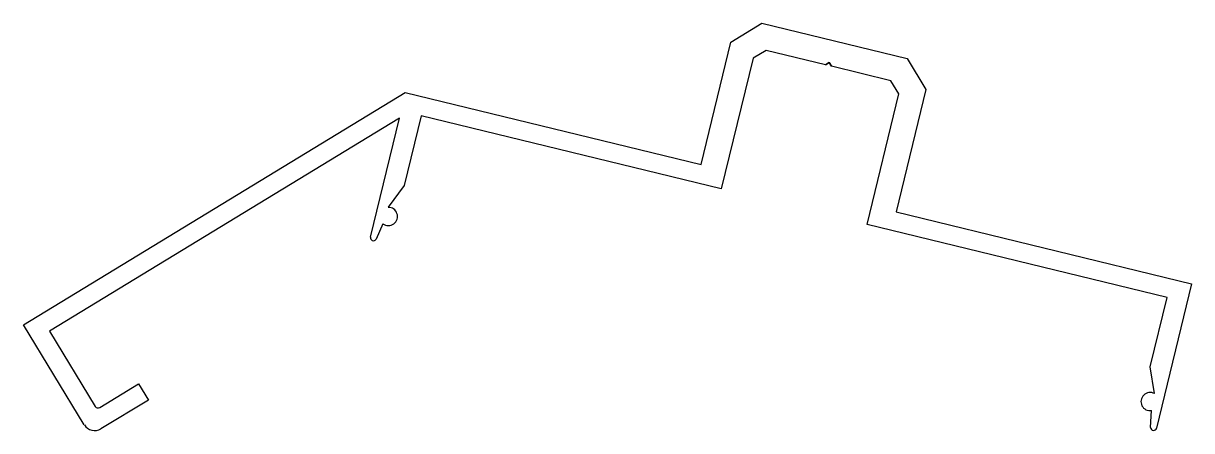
# Model space of a CAD drawing. Extents: x 4 to 151, y 3 to 54.
import ezdxf

# ---------------------------------------------------------------- set-up
doc = ezdxf.new("R2010")
doc.units = 0
doc.layers.get('0').update_dxf_attribs({"linetype": 'CONTINUOUS'})

msp = doc.modelspace()

# ---------------------------------------------------------------- linework, layer by layer
for p, q in [((92.73, 51.78), (96.62, 54.15)), ((96.62, 54.15), (114.85, 49.71)), ((88.99, 36.4), (92.73, 51.78)), ((97.14, 50.75), (95.51, 49.75)), ((104.62, 48.93), (97.14, 50.75)), ((95.51, 49.75), (91.51, 33.33)), ((105.08, 49.21), (104.62, 48.93)), ((104.62, 48.93), (105.08, 49.21)), ((105.36, 48.75), (105.08, 49.21)), ((105.08, 49.21), (105.36, 48.75)), ((112.83, 46.93), (105.36, 48.75)), ((114.85, 49.71), (117.22, 45.82)), ((113.82, 45.3), (112.83, 46.93)), ((117.22, 45.82), (113.48, 30.44)), ((3.86, 16.25), (51.82, 45.44)), ((51.82, 45.44), (88.99, 36.4)), ((109.83, 28.87), (113.82, 45.3)), ((51.09, 42.21), (7.13, 15.45)), ((47.46, 27.28), (51.09, 42.21)), ((53.81, 42.5), (51.68, 33.75)), ((91.51, 33.33), (53.81, 42.5)), ((51.68, 33.75), (49.67, 31.02)), ((113.48, 30.44), (150.59, 21.41)), ((49.02, 28.96), (48.16, 27)), ((147.53, 19.7), (109.83, 28.87)), ((150.59, 21.41), (146.18, 3.27)), ((145.4, 10.95), (147.53, 19.7)), ((11.52, 3.68), (3.86, 16.25)), ((7.13, 15.45), (12.9, 5.99)), ((145.93, 7.6), (145.4, 10.95)), ((13.45, 5.85), (18.32, 8.82)), ((18.32, 8.82), (19.56, 6.78)), ((19.56, 6.78), (13.61, 3.17)), ((145.43, 3.34), (145.57, 5.48))]:
    msp.add_line(p, q)
for centre, radius, start, end in [((49.71, 29.87), 1.14, 232.7562, 91.7936), ((47.83, 27.19), 0.381, 166.2927, 329.3431), ((145.37, 6.6), 1.14, 60.8615, 279.8989), ((13.24, 6.19), 0.4, 211.3275, 301.3275), ((12.82, 4.47), 1.52, 211.3275, 301.3275), ((145.81, 3.36), 0.381, 183.312, 346.3624)]:
    msp.add_arc(centre, radius, start, end)

doc.saveas('drawing.dxf')
